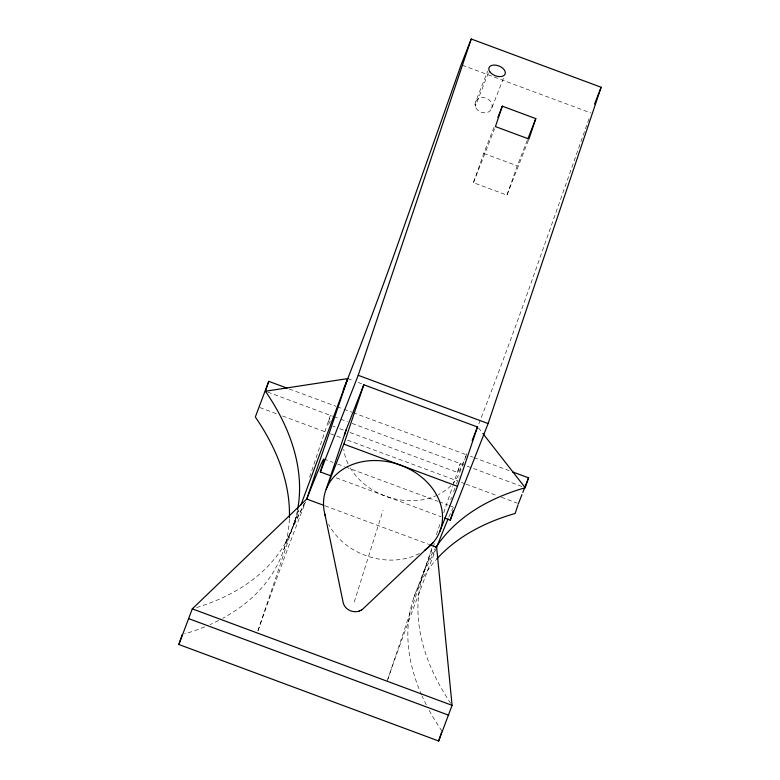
<?xml version="1.0" encoding="UTF-8"?>
<svg xmlns="http://www.w3.org/2000/svg" width="780" height="780" viewBox="0 0 780 780"><rect width="100%" height="100%" fill="white"/><g stroke="black" fill="none" stroke-linecap="round" stroke-linejoin="round"><path stroke-width="0.58" stroke-dasharray="3.9 2.92" d="M503.441 78.292L491.722 108.215C488.134 117.439 472.407 111.452 475.478 102.18L487.646 71.156M491.722 108.215C494.793 98.953 479.076 92.966 475.478 102.18M354.247 601.994L383.019 510.315M258.005 630.679L298.418 510.422M309.582 477.204L330.369 415.36A125.385 2.974 -69.6 0 0 330.447 420.635M387.133 681.223L431.779 548.359M436.4 534.622L440.632 522.015M443.713 512.86L452.566 486.515M452.956 485.365L460.268 463.603A125.385 2.974 -69.6 0 0 463.885 460.902M528.499 140.147L506.951 195.127L473.44 182.686L483.776 153.406L494.354 126.409M506.951 195.127L517.286 165.847L527.426 139.981M589.027 118.726L530.956 283.247A125.385 2.974 -69.6 0 1 478.462 424.788M283.706 549.929L298.857 510.52M413.605 598.182L435.084 541.71M450.674 499.629L451.523 497.348M453.628 491.663L456.163 484.838M456.583 483.707L459.108 476.882M488.339 72.93L475.371 106.255L475.108 104.12M473.44 182.686L494.549 128.827M465.982 456.29L459.79 472.075A60.645 48.409 18.6 0 1 453.287 483.025M285.324 543.114L304.648 503.334M293.806 524.16L304.58 503.227M423.696 572.413L436.634 547.287M462.277 65.189L591.035 113.012M483.776 153.406L517.286 165.847M347.763 378.593L353.457 380.708M358.02 382.405L362.573 384.091M289.253 388.966L335.975 406.312M337.116 406.741L342.81 408.856M343.951 409.276L351.926 412.24M353.067 412.659L465.874 454.565M470.428 456.251L472.709 457.099M473.85 457.529L509.174 470.642M267.696 392.077L332.651 416.208M333.791 416.627L339.485 418.743M340.626 419.172L347.461 421.707M352.024 423.404L524.072 487.305M332.904 426.153L335.185 427.001M339.739 428.688L344.302 430.385M349.996 432.5L458.24 472.709M259.789 407.531L276.88 413.878M282.575 415.994L325.874 432.081M330.437 433.777L340.685 437.58M347.529 440.125L456.914 480.753M461.467 482.45L464.89 483.717M466.031 484.136L496.792 495.563M501.355 497.26L517.306 503.188M323.895 458.981L333.011 462.365M337.574 464.061L344.409 466.596M345.55 467.015L437.843 501.296M438.984 501.725L448.1 505.108M449.241 505.537L453.794 507.224M336.297 477.857L441.129 516.789M324.977 505.81L428.659 544.323M478.403 427.791L482.118 432.549M441.987 731.104A296.702 178.561 21.4 0 1 429.088 710.151M426.309 704.867A296.702 178.561 21.4 0 1 422.107 696.072M421.619 694.97A296.702 178.561 21.4 0 1 435.767 560.118M289.36 518.973A296.702 178.561 21.4 0 1 222.7 618.316M218.595 620.48A296.702 178.561 21.4 0 1 210.073 624.546M204.653 626.867A296.702 178.561 21.4 0 1 184.519 633.935M257.946 630.893A109.444 2.594 -69.6 0 1 305.536 502.115M297.375 510.734A296.702 178.561 21.4 0 1 193.459 608.507M466.927 453.638A125.385 2.974 -69.6 0 1 464.431 459.625M450.733 703.365A296.702 178.561 21.4 0 1 435.181 548.486M387.845 679.146A109.444 2.594 -69.6 0 1 435.844 549.325M448.9 516.984A109.444 2.594 -69.6 0 1 453.56 507.273M450.898 485.648A60.645 48.409 18.6 0 1 438.35 494.647M437.297 495.163A60.645 48.409 18.6 0 1 350.288 467.922M348.075 463.788A60.645 48.409 18.6 0 1 343.765 449.309M419.445 553.459A60.645 48.409 18.6 0 1 328.643 524.189"/><path stroke-width="1.17" d="M448.139 518.778A109.444 2.594 -69.6 0 0 436.634 547.287L452.078 705.344L438.662 741L178.864 644.504L182.189 634.608M178.864 644.504L192.29 608.849L306.745 499.034A109.444 2.594 -69.6 0 1 320.346 471.929L358.215 375.307L471.237 39L601.136 87.253L488.104 423.56L450.245 520.182L444.541 518.066M297.599 509.593A296.702 178.561 21.4 0 0 265.424 391.238L268.749 381.342L286.981 388.118M363.802 384.764L346.135 429.858L326.186 489.206L343.863 444.113L363.802 384.764L477.467 426.982L457.519 486.33L439.852 531.424M502.291 106.168L495.427 126.584L528.938 139.025L535.801 118.609L502.291 106.168L497.884 117.409M438.662 741L441.616 732.206M518.076 504.709L515.122 513.493A296.702 178.561 21.4 0 0 436.566 559.221M435.825 547.501A296.702 178.561 21.4 0 1 525.213 487.734L528.538 477.838L512.587 471.919M265.424 391.238L347.763 378.593L306.745 499.034L323.837 505.382M300.973 504.826L347.763 378.593M268.749 381.342L255.323 416.998A296.702 178.561 21.4 0 1 289.409 517.774M471.237 39L461.146 64.769L401.056 234.995A125.385 2.974 -69.6 0 1 343.258 389.981M527.865 138.859L535.801 118.609M594.555 104.052L601.136 87.253M472.163 440.505L477.467 426.982M518.447 503.607L521.957 494.647M522.834 492.404L528.538 477.838M433.339 542.373L363.802 608.078C357.698 614.893 345.404 611.578 343.219 602.803L324.968 514.576M361.208 610.077L361.91 609.745M358.936 611.149L359.502 610.886M358.215 375.307L488.104 423.56M343.863 444.113L457.519 486.33M320.346 471.929L330.603 475.741M429.799 544.742L436.634 547.287M192.29 608.849L452.078 705.344M188.965 618.735L448.753 715.231M482.859 433.495L525.213 487.734M325.591 516.721A60.645 48.409 18.6 0 1 358.02 462.706A60.645 48.409 18.6 0 1 432.091 487.988A60.645 48.409 18.6 0 1 424.418 550.456M344.438 435.357A60.645 48.409 18.6 0 1 346.135 429.858M453.073 510.929A109.444 2.594 -69.6 0 1 450.245 520.182M490.152 72.209A8.668 5.216 21.4 0 0 504.475 75.036A8.668 5.216 21.4 0 0 496.567 65.286A8.668 5.216 21.4 0 0 490.152 72.209"/></g></svg>
